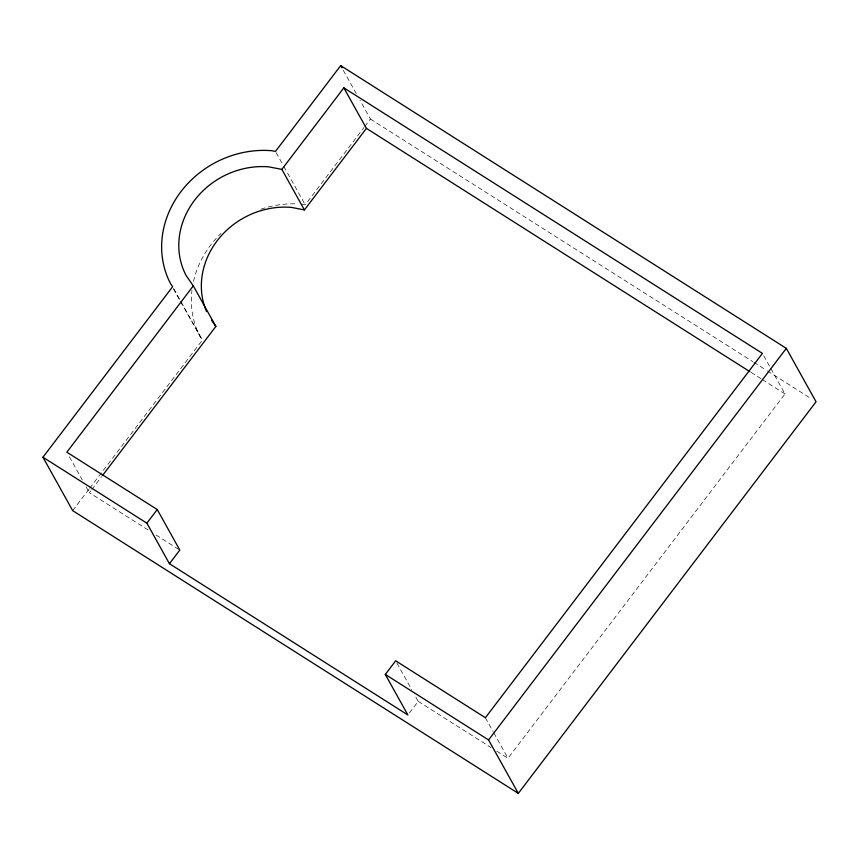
<?xml version="1.0" encoding="UTF-8"?>
<svg xmlns="http://www.w3.org/2000/svg" width="859" height="859" viewBox="0 0 859 859"><rect width="100%" height="100%" fill="white"/><g stroke="black" fill="none" stroke-linecap="round" stroke-linejoin="round"><path stroke-width="0.64" stroke-dasharray="4.29 3.22" d="M72.682 510.643L88.896 489.329M89.701 488.266L202.359 340.1L181.024 301.777M301.702 204.152L305.203 204.829L363.98 127.519M364.785 126.466L370.422 119.047L360.082 100.471M148.167 530.003L89.4 492.722L91.022 490.596M91.838 489.523L101.566 476.734M409.464 712.873L418.226 701.352L415.004 695.554M496.749 751.163L507.97 758.282L784.986 393.937L770.813 368.457M370.422 119.047L752.709 361.585M753.848 362.305L766.282 370.197M767.42 370.916L811.53 398.898M751.056 372.398L761.235 378.862M762.362 379.581L784.986 393.937M156.07 535.028L178.672 549.363M418.226 701.352L491.144 747.609M180.401 301.337L202.359 340.1M763.715 355.712L770.169 367.298M343.278 70.277L356.206 93.502M276.115 152.569L283.223 165.347M283.878 166.506L305.203 204.829M485.399 717.737L493.141 731.643M493.785 732.802L507.97 758.282M396.955 663.127L411.783 689.766M173.915 289L180.379 300.618M173.293 288.56L179.756 300.178M69.418 456.816L82.314 479.988M86.179 486.935L89.4 492.722M200.437 337.34A95.8 86.029 -29.1 0 1 191.954 290.396M193.511 281.365A95.8 86.029 -29.1 0 1 220.988 233.465M260.986 209.167A95.8 86.029 -29.1 0 1 297.912 203.905"/><path stroke-width="1.29" d="M42.95 457.224L172.627 286.681L170.705 283.921A95.8 86.029 -29.1 0 1 180.916 191.675A95.8 86.029 -29.1 0 1 271.97 150.733L275.471 151.409L340.69 65.628L786.318 348.357L816.05 401.776L518.31 793.372L72.682 510.643L42.95 457.224L146.878 523.163L169.448 563.708L407.875 714.978L385.304 674.433L395.666 660.807L485.399 717.737L762.427 353.393L343.858 87.843L281.859 169.384L268.899 166.871A78.244 70.266 -29.1 0 0 194.531 200.319A78.244 70.266 -29.1 0 0 186.188 275.653L193.296 285.864L215.856 326.409L102.371 475.671M193.296 285.864L66.841 452.188L157.24 509.537L179.81 550.082L169.448 563.708M206.536 311.559A78.244 70.266 -29.1 0 1 218.83 238.652A78.244 70.266 -29.1 0 1 291.459 207.406L304.419 209.929L366.428 128.378L343.858 87.843M146.878 523.163L157.24 509.537M518.31 793.372L488.578 739.953L786.318 348.357M366.428 128.378L749.918 371.689M385.304 674.433L488.578 739.953M211.593 320.278L215.856 326.409M340.69 65.628L341.989 67.947M281.859 169.384L304.419 209.929"/></g></svg>
